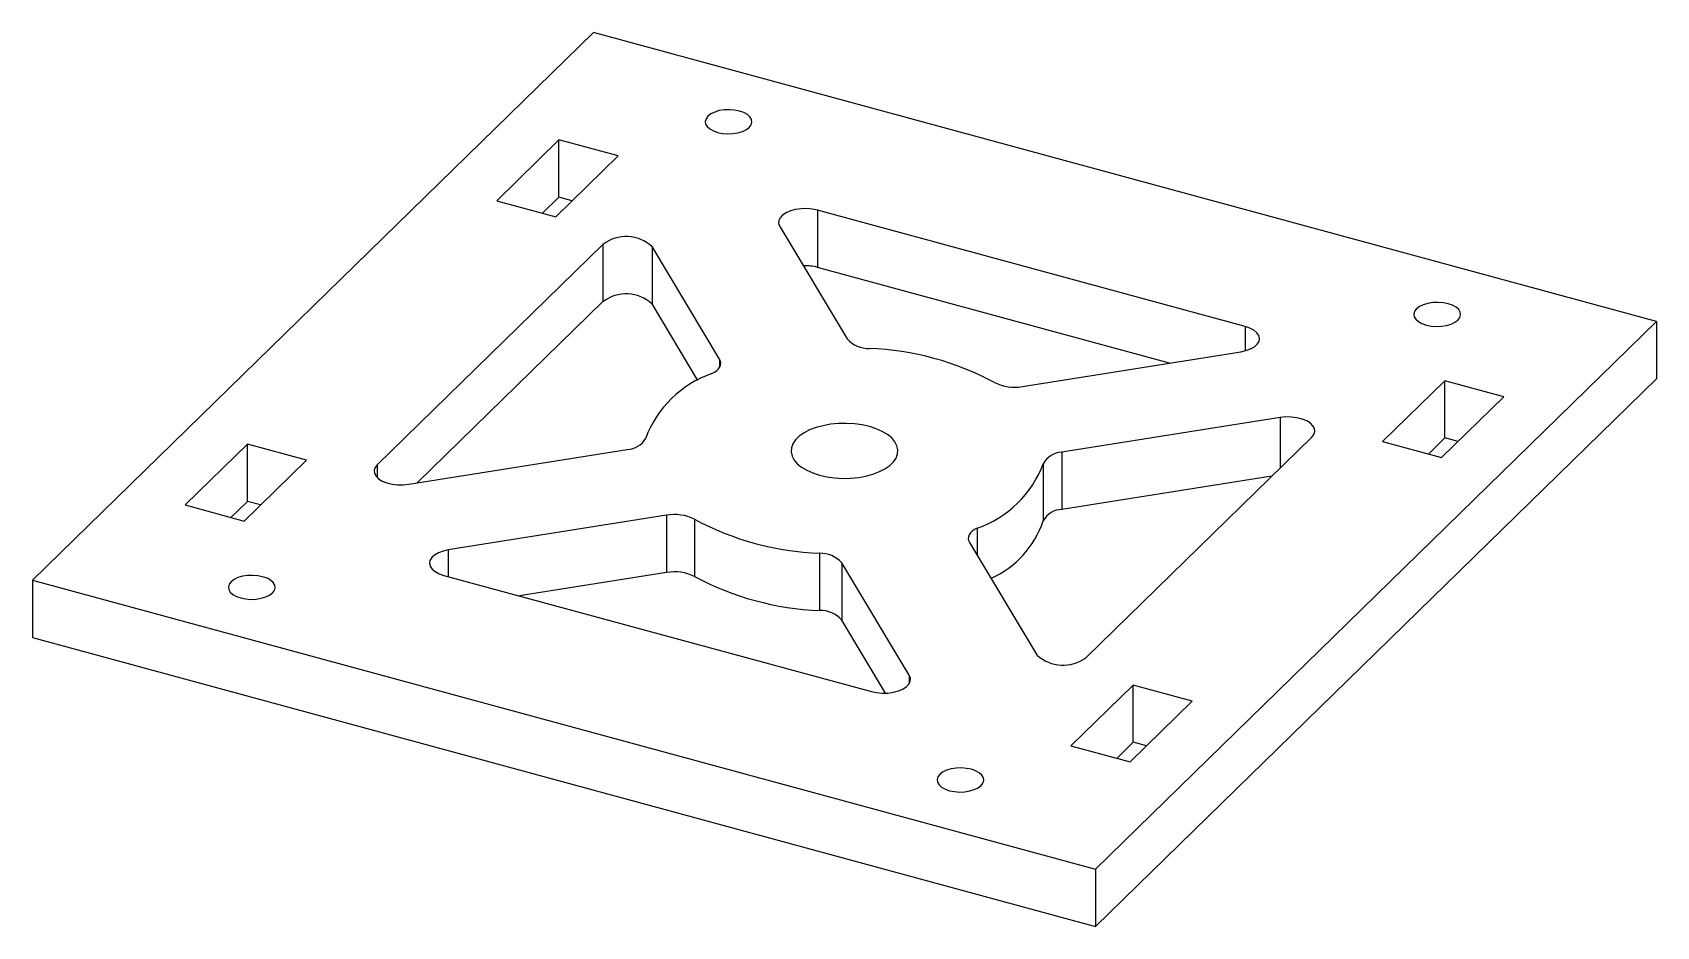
# Paper-space layout '_Trimetric' of a CAD drawing. Header units: centimetres. Extents: x -6.1 to 6.1, y -3.1 to 3.6.
import ezdxf

# ---------------------------------------------------------------- set-up
doc = ezdxf.new("R2010")
doc.units = ezdxf.units.CM

psp = doc.layouts.new('_Trimetric')

# ---------------------------------------------------------------- linework, layer by layer
at = {"color": 7, "linetype": 'Continuous', "lineweight": 25}
for p, q in [((-1.88, 3.56), (-6.08, -0.54)), ((6.08, 1.397), (-1.88, 3.56)), ((-2.138, 2.757), (-2.604, 2.301)), ((-1.695, 2.636), (-2.138, 2.757)), ((-2.138, 2.328), (-2.138, 2.757)), ((-2.162, 2.181), (-1.695, 2.636)), ((-2.138, 2.328), (-2.261, 2.208)), ((-2.039, 2.301), (-2.138, 2.328)), ((-2.604, 2.301), (-2.162, 2.181)), ((3.001, 1.36), (-0.201, 2.23)), ((-0.201, 2.23), (-0.201, 1.802)), ((-0.485, 2.109), (0.02, 1.267)), ((-1.809, 1.974), (-3.498, 0.325)), ((-1.809, 1.974), (-1.809, 1.546)), ((-0.935, 1.115), (-1.441, 1.957)), ((-1.441, 1.957), (-1.441, 1.528)), ((2.434, 1.086), (-0.201, 1.802)), ((-1.809, 1.546), (-3.199, 0.189)), ((-1.097, 0.956), (-1.441, 1.528)), ((1.88, -2.703), (6.08, 1.397)), ((3.001, 1.36), (3.001, 1.178)), ((6.08, 1.397), (6.08, 0.968)), ((-0.935, 1.115), (-0.935, 1.054)), ((1.332, 0.91), (2.967, 1.171)), ((1.88, -3.131), (6.08, 0.968)), ((4.496, 0.954), (4.029, 0.498)), ((4.938, 0.834), (4.496, 0.954)), ((4.496, 0.525), (4.496, 0.954)), ((4.471, 0.378), (4.938, 0.834)), ((3.262, 0.678), (1.628, 0.418)), ((3.262, 0.678), (3.262, 0.302)), ((1.809, -1.117), (3.498, 0.532)), ((4.029, 0.498), (4.471, 0.378)), ((4.496, 0.525), (4.372, 0.405)), ((4.594, 0.498), (4.496, 0.525)), ((-4.471, 0.479), (-4.938, 0.024)), ((-4.029, 0.359), (-4.471, 0.479)), ((-4.471, 0.05), (-4.471, 0.479)), ((-3.262, 0.179), (-1.628, 0.439)), ((1.628, 0.418), (1.628, -0.01)), ((-4.496, -0.097), (-4.029, 0.359)), ((-3.498, 0.325), (-3.498, 0.229)), ((1.488, 0.333), (1.488, -0.096)), ((3.199, 0.24), (1.628, -0.01)), ((-4.938, 0.024), (-4.496, -0.097)), ((-4.471, 0.05), (-4.594, -0.07)), ((-4.372, 0.024), (-4.471, 0.05)), ((-1.332, -0.053), (-2.967, -0.313)), ((-1.332, -0.053), (-1.332, -0.482)), ((-1.124, -0.083), (-1.124, -0.512)), ((0.994, -0.15), (0.994, -0.355)), ((-2.967, -0.313), (-2.967, -0.512)), ((-0.186, -0.338), (-0.186, -0.767)), ((0.935, -0.258), (1.441, -1.099)), ((-1.332, -0.482), (-2.434, -0.657)), ((0.485, -1.251), (-0.02, -0.41)), ((-0.02, -0.41), (-0.02, -0.838)), ((-6.08, -0.54), (1.88, -2.703)), ((-6.08, -0.54), (-6.08, -0.968)), ((-3.001, -0.503), (0.201, -1.373)), ((0.308, -1.385), (-0.02, -0.838)), ((-6.08, -0.968), (1.88, -3.131)), ((0.485, -1.251), (0.485, -1.312)), ((2.162, -1.324), (1.695, -1.779)), ((2.604, -1.444), (2.162, -1.324)), ((2.162, -1.752), (2.162, -1.324)), ((2.138, -1.899), (2.604, -1.444)), ((1.695, -1.779), (2.138, -1.899)), ((2.162, -1.752), (2.039, -1.873)), ((2.261, -1.779), (2.162, -1.752)), ((1.88, -2.703), (1.88, -3.131))]:
    psp.add_line(p, q, dxfattribs=at)
at = {"color": 7, "linetype": 'Continuous', "lineweight": 25, "flags": 128}
for points in [[(-0.95, 2.812), (-0.913, 2.805), (-0.875, 2.802), (-0.835, 2.803), (-0.798, 2.809), (-0.764, 2.82), (-0.735, 2.833), (-0.713, 2.85), (-0.699, 2.869), (-0.693, 2.889), (-0.696, 2.909), (-0.708, 2.928), (-0.727, 2.946), (-0.754, 2.96), (-0.786, 2.972), (-0.823, 2.979), (-0.862, 2.982), (-0.901, 2.981), (-0.938, 2.975), (-0.972, 2.964), (-1.001, 2.951), (-1.023, 2.934), (-1.037, 2.915), (-1.043, 2.895), (-1.04, 2.875), (-1.028, 2.856), (-1.009, 2.838), (-0.982, 2.824), (-0.95, 2.812)], [(-0.201, 2.23), (-0.24, 2.238), (-0.283, 2.242), (-0.325, 2.241), (-0.367, 2.235), (-0.405, 2.225), (-0.438, 2.211), (-0.464, 2.194), (-0.482, 2.174), (-0.492, 2.152), (-0.493, 2.13), (-0.485, 2.109)], [(4.357, 1.37), (4.393, 1.363), (4.432, 1.36), (4.471, 1.361), (4.508, 1.367), (4.542, 1.377), (4.571, 1.391), (4.593, 1.408), (4.607, 1.427), (4.613, 1.446), (4.61, 1.467), (4.599, 1.486), (4.579, 1.503), (4.552, 1.518), (4.52, 1.53), (4.484, 1.537), (4.445, 1.54), (4.406, 1.538), (4.368, 1.532), (4.334, 1.522), (4.306, 1.509), (4.284, 1.492), (4.269, 1.473), (4.263, 1.453), (4.266, 1.433), (4.278, 1.414), (4.298, 1.396), (4.324, 1.381), (4.357, 1.37)], [(2.967, 1.171), (3.006, 1.179), (3.041, 1.192), (3.069, 1.208), (3.091, 1.227), (3.104, 1.248), (3.108, 1.27), (3.102, 1.292), (3.088, 1.313), (3.066, 1.332), (3.036, 1.348), (3.001, 1.36)], [(-0.994, 1.007), (-0.974, 1.018), (-0.957, 1.03), (-0.943, 1.043), (-0.934, 1.057), (-0.928, 1.071), (-0.926, 1.086), (-0.929, 1.1), (-0.935, 1.115)], [(-0.187, 0.246), (-0.132, 0.234), (-0.074, 0.226), (-0.015, 0.223), (0.045, 0.224), (0.104, 0.23), (0.16, 0.24), (0.213, 0.254), (0.261, 0.273), (0.303, 0.294), (0.339, 0.319), (0.367, 0.346), (0.386, 0.375), (0.398, 0.406), (0.4, 0.436), (0.393, 0.467), (0.377, 0.497), (0.354, 0.525), (0.322, 0.551), (0.283, 0.574), (0.237, 0.594), (0.187, 0.611), (0.132, 0.623), (0.074, 0.631), (0.015, 0.634), (-0.045, 0.633), (-0.104, 0.628), (-0.16, 0.617), (-0.213, 0.603), (-0.261, 0.585), (-0.303, 0.563), (-0.339, 0.538), (-0.367, 0.511), (-0.386, 0.482), (-0.398, 0.452), (-0.4, 0.421), (-0.393, 0.39), (-0.377, 0.36), (-0.354, 0.332), (-0.322, 0.306), (-0.283, 0.283), (-0.237, 0.263), (-0.187, 0.246)], [(3.498, 0.532), (3.514, 0.552), (3.521, 0.574), (3.519, 0.596), (3.507, 0.617), (3.488, 0.637), (3.461, 0.654), (3.427, 0.667), (3.388, 0.677), (3.347, 0.682), (3.304, 0.683), (3.262, 0.678)], [(-3.498, 0.325), (-3.514, 0.305), (-3.521, 0.283), (-3.519, 0.261), (-3.507, 0.24), (-3.488, 0.22), (-3.461, 0.203), (-3.427, 0.19), (-3.388, 0.18), (-3.347, 0.175), (-3.304, 0.174), (-3.262, 0.179)], [(0.994, -0.15), (0.974, -0.161), (0.957, -0.173), (0.943, -0.186), (0.934, -0.199), (0.928, -0.214), (0.926, -0.229), (0.929, -0.243), (0.935, -0.258)], [(-2.967, -0.313), (-3.006, -0.322), (-3.041, -0.335), (-3.069, -0.351), (-3.091, -0.37), (-3.104, -0.391), (-3.108, -0.413), (-3.102, -0.435), (-3.088, -0.456), (-3.066, -0.475), (-3.036, -0.491), (-3.001, -0.503)], [(-4.52, -0.672), (-4.484, -0.68), (-4.445, -0.683), (-4.406, -0.681), (-4.368, -0.675), (-4.334, -0.665), (-4.306, -0.651), (-4.284, -0.635), (-4.269, -0.616), (-4.263, -0.596), (-4.266, -0.576), (-4.278, -0.557), (-4.298, -0.539), (-4.324, -0.524), (-4.357, -0.513), (-4.393, -0.506), (-4.432, -0.503), (-4.471, -0.504), (-4.508, -0.51), (-4.542, -0.52), (-4.571, -0.534), (-4.593, -0.551), (-4.607, -0.569), (-4.613, -0.589), (-4.61, -0.609), (-4.599, -0.629), (-4.579, -0.646), (-4.552, -0.661), (-4.52, -0.672)], [(0.201, -1.373), (0.24, -1.381), (0.283, -1.385), (0.325, -1.384), (0.367, -1.378), (0.405, -1.368), (0.438, -1.354), (0.464, -1.336), (0.482, -1.317), (0.492, -1.295), (0.493, -1.273), (0.485, -1.251)], [(0.786, -2.115), (0.823, -2.122), (0.862, -2.125), (0.901, -2.123), (0.938, -2.117), (0.972, -2.107), (1.001, -2.094), (1.023, -2.077), (1.037, -2.058), (1.043, -2.038), (1.04, -2.018), (1.028, -1.999), (1.009, -1.981), (0.982, -1.966), (0.95, -1.955), (0.913, -1.948), (0.875, -1.945), (0.835, -1.946), (0.798, -1.952), (0.764, -1.962), (0.735, -1.976), (0.713, -1.993), (0.699, -2.012), (0.693, -2.032), (0.696, -2.052), (0.708, -2.071), (0.727, -2.088), (0.754, -2.103), (0.786, -2.115)]]:
    psp.add_lwpolyline(points, dxfattribs=at)
at = {"color": 7, "linetype": 'Continuous', "lineweight": 25}
for centre, radius, start, end in [((-1.635, 1.749), 0.284, 46.881, 127.6274), ((-0.294, 1.447), 0.367, 75.3349, 92.2359), ((-1.635, 1.32), 0.284, 46.881, 127.6274), ((0.18, 1.408), 0.213, 221.4537, 271.834), ((0.1, -0.973), 2.17, 61.8641, 87.7269), ((-0.722, 0.234), 0.82, 109.376, 159.2341), ((1.273, 1.238), 0.333, 243.3245, 280.2417), ((-1.63, 0.599), 0.16, 270.7952, 332.3279), ((1.63, 0.258), 0.16, 90.7952, 152.3279), ((0.722, 0.623), 0.82, 289.376, 339.2341), ((-1.273, -0.381), 0.333, 63.3245, 100.2417), ((-0.1, 1.83), 2.17, 241.8641, 267.7269), ((0.789, 0.146), 0.74, 294.5866, 340.9158), ((1.63, -0.17), 0.16, 90.7952, 152.3279), ((-0.18, -0.551), 0.213, 41.4537, 91.834), ((-1.273, -0.81), 0.333, 63.3245, 100.2417), ((-0.1, 1.402), 2.17, 241.8641, 267.7269), ((-0.18, -0.979), 0.213, 41.4537, 91.834), ((1.635, -0.892), 0.284, 226.881, 307.6274)]:
    psp.add_arc(centre, radius, start, end, dxfattribs=at)

doc.saveas('drawing.dxf')
